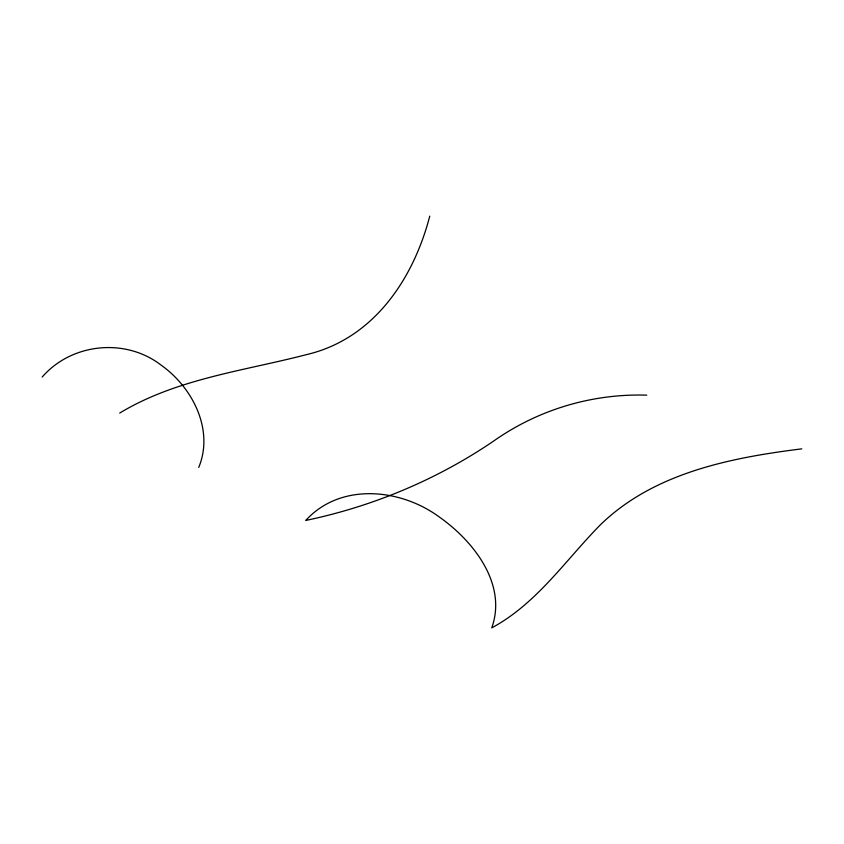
<?xml version="1.0" encoding="UTF-8"?>
<svg xmlns="http://www.w3.org/2000/svg" width="844" height="844" viewBox="0 0 844 844"><rect width="100%" height="100%" fill="white"/><g stroke="black" fill="none" stroke-linecap="round" stroke-linejoin="round"><path stroke-width="1.27" d="M198.741 467.418C214.323 429.754 192.443 387.28 161.162 365.167C125.587 337.632 71.698 343.002 42.2 377.036M429.754 216.148C413.328 279.322 373.322 339.024 306.456 354.628C243.357 371.033 176.607 378.703 119.711 413.054M801.8 448.85C730.471 457.743 653.657 472.872 600.274 524.926C565.311 560.437 536.721 603.66 491.757 627.852C507.423 584.09 473.452 541.046 439.439 517.098C400.742 488.486 340.543 482.188 305.739 520.453C372.858 506.421 437.002 479.624 493.698 441.022C538.24 409.583 592.266 393.452 646.778 395.15"/></g></svg>
